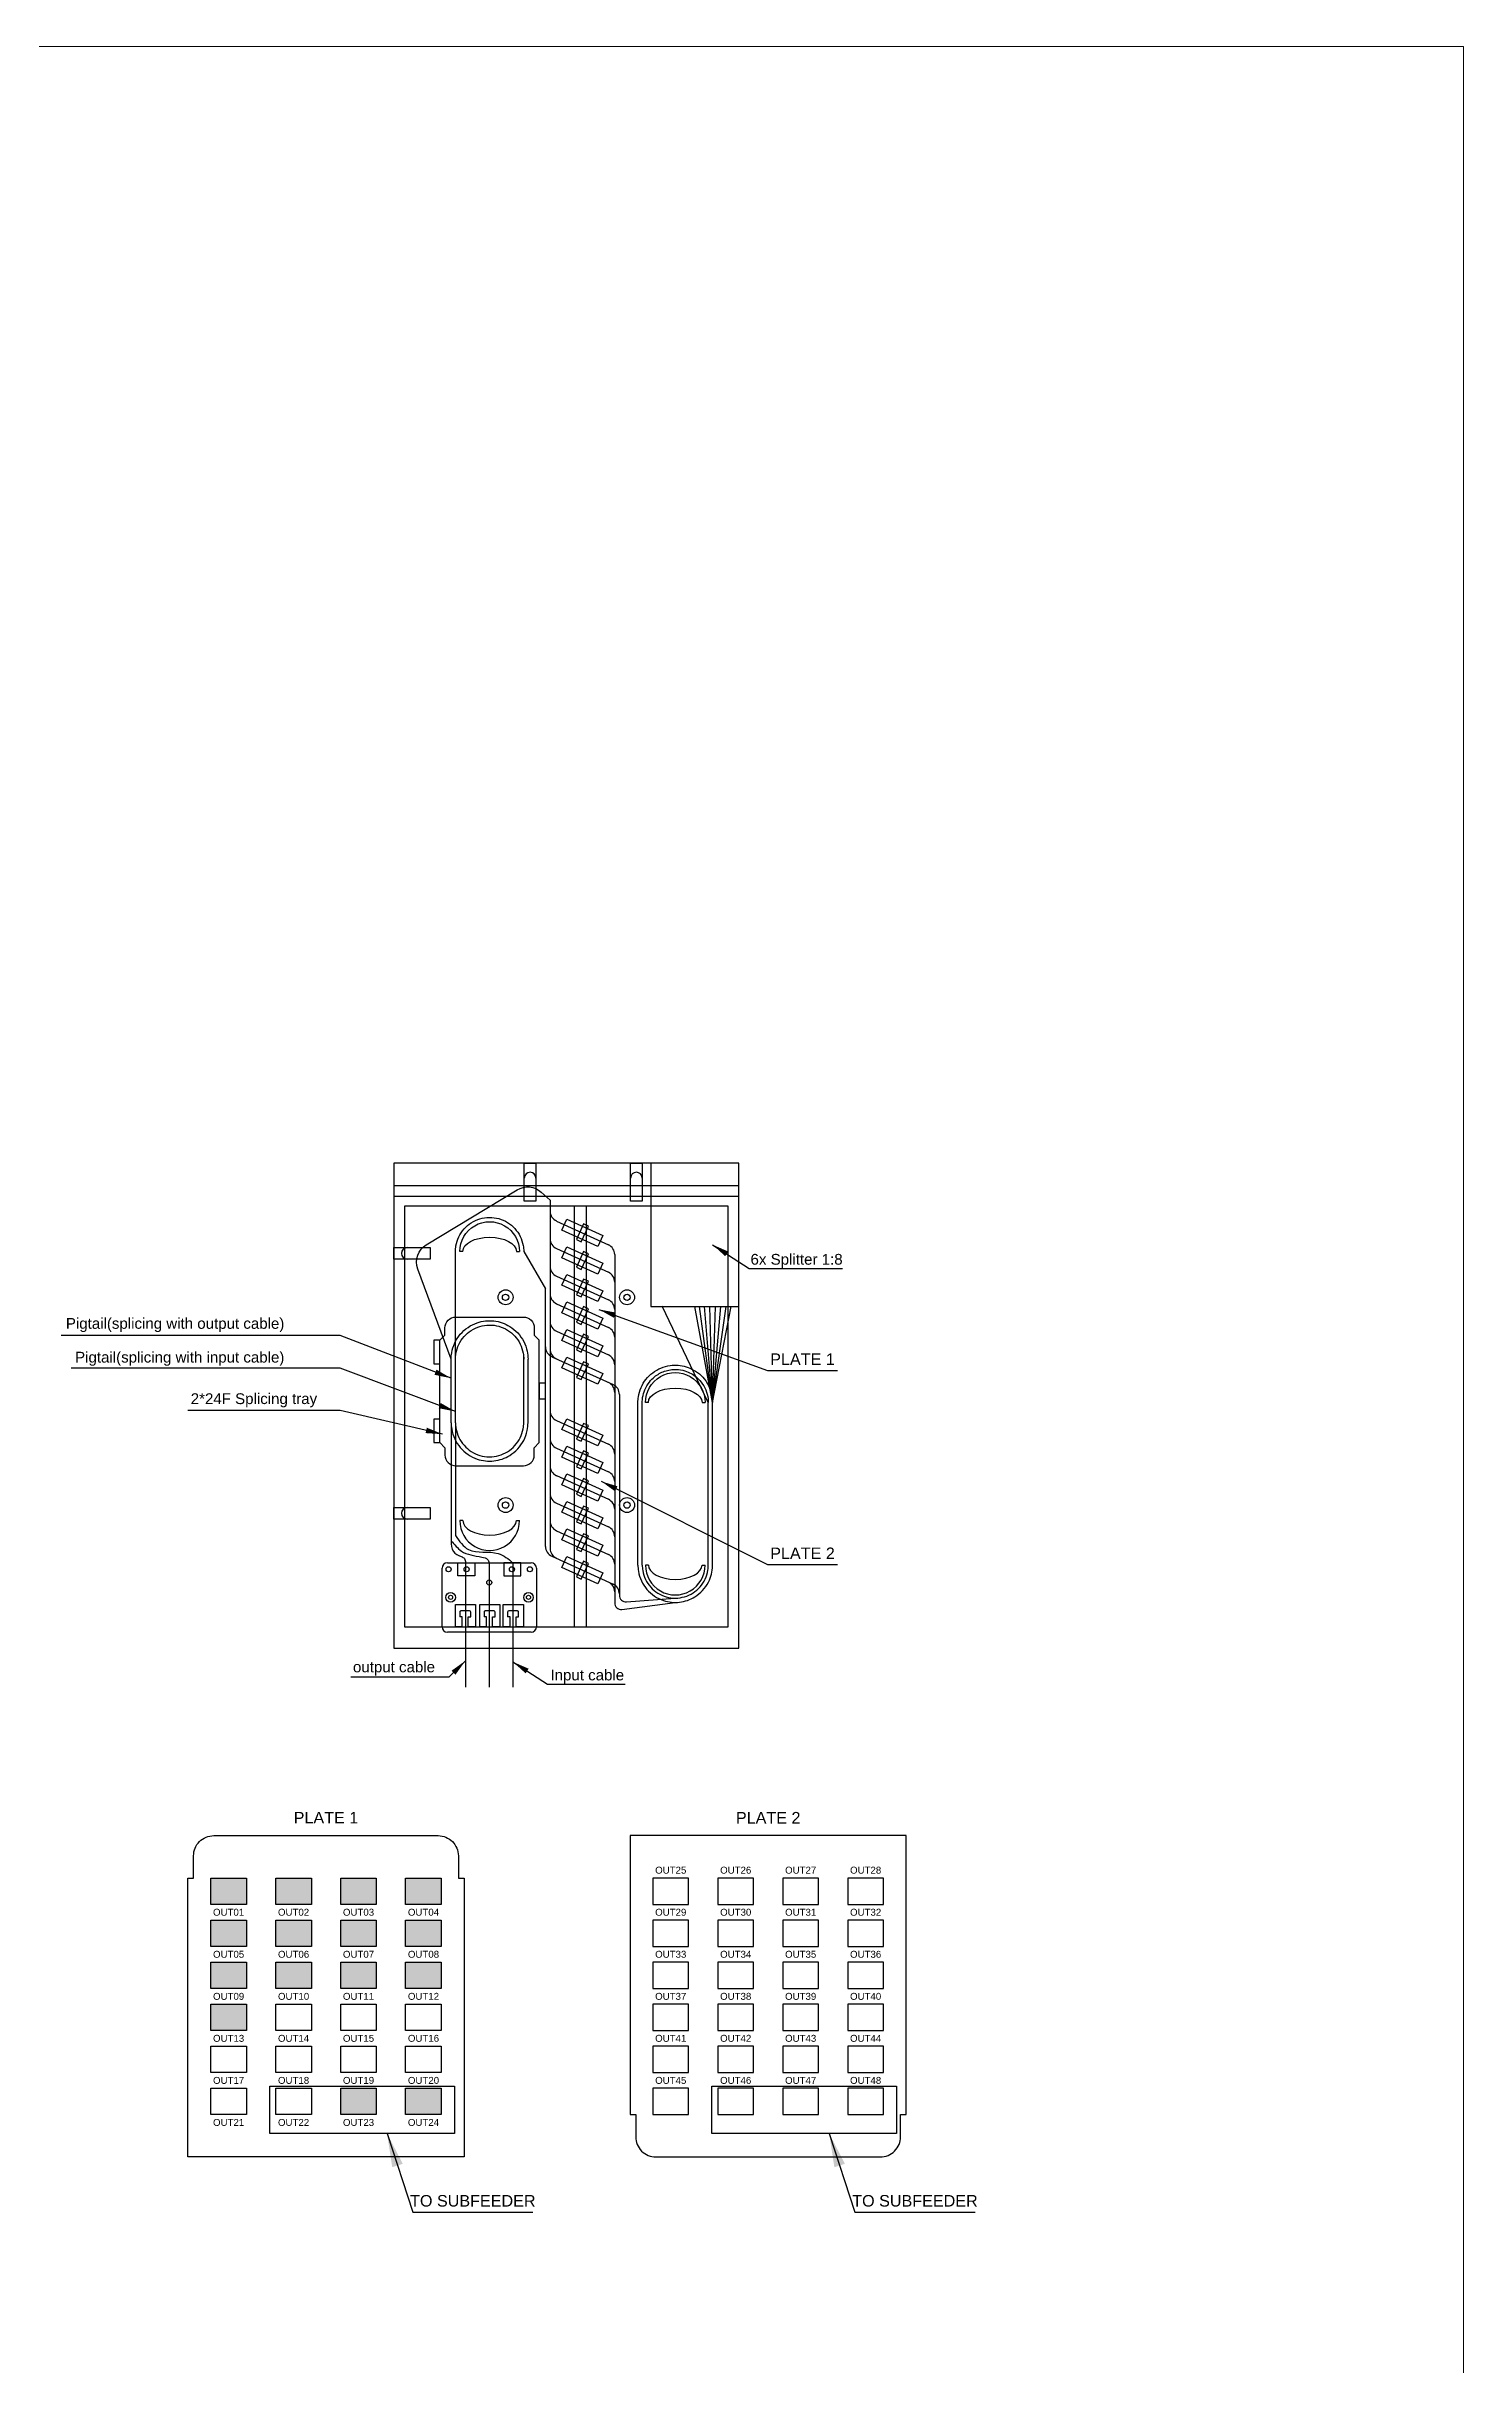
# Model space of a CAD drawing. Header units: metres. Extents: x 13679654 to 13688052, y 67972 to 70803.
# Drawn here: x 13684956.9 to 13685167.2, y 70458.5 to 70802.6 of the extents above; entities that cross this region are included whole.
import ezdxf
from ezdxf.enums import TextEntityAlignment as Align

# ---------------------------------------------------------------- set-up
doc = ezdxf.new("R2010")
doc.units = ezdxf.units.M
doc.header["$MEASUREMENT"] = 0
for name, color, linetype in [('FAT DWG', 1, 'Continuous'), ('FDT STRUCTURE', 7, 'Continuous'), ('Line', 1, 'Continuous')]:
    doc.layers.add(name, color=color, linetype=linetype)
doc.layers.add('FAT INFO', color=160, linetype='Continuous', lineweight=9)
doc.styles.get("Standard").update_dxf_attribs({"font": 'arial.ttf'})
doc.dimstyles.get("Standard").update_dxf_attribs({"dimtxt": 0.18, "dimasz": 0.18, "dimexe": 0.18, "dimexo": 0.0625, "dimgap": 0.09, "dimtad": 0, "dimtih": 1, "dimtoh": 1, "dimdec": 4, "dimzin": 0, "dimdsep": 46, "dimtxsty": 'Standard', "dimcen": 0.09, "dimadec": 0, "dimazin": 0, "dimtfac": 1, "dimtdec": 4, "dimtofl": 0, "dimtmove": 0, "dimatfit": 3, "dimfxl": 1, "dimtolj": 1, "dimtzin": 0, "dimarcsym": 0})

msp = doc.modelspace()

# ---------------------------------------------------------------- hatches: boundary and pattern name
at = {"layer": 'FAT DWG'}
h = msp.add_hatch(color=3, dxfattribs=at)
h.dxf.hatch_style = 1
h.paths.add_polyline_path([(13684986.56, 70530.84), (13684981.27, 70530.84), (13684981.27, 70526.94), (13684986.56, 70526.94)])
h.paths.add_polyline_path([(13684996.2, 70530.84), (13684990.91, 70530.84), (13684990.91, 70526.94), (13684996.2, 70526.94)])
h.paths.add_polyline_path([(13685005.84, 70530.84), (13685000.55, 70530.84), (13685000.55, 70526.94), (13685005.84, 70526.94)])
h.paths.add_polyline_path([(13685015.48, 70530.84), (13685010.19, 70530.84), (13685010.19, 70526.94), (13685015.48, 70526.94)])
h = msp.add_hatch(color=3, dxfattribs=at)
h.dxf.hatch_style = 1
h.paths.add_polyline_path([(13684986.56, 70524.6), (13684981.27, 70524.6), (13684981.27, 70520.7), (13684986.56, 70520.7)])
h.paths.add_polyline_path([(13684996.2, 70524.6), (13684990.91, 70524.6), (13684990.91, 70520.7), (13684996.2, 70520.7)])
h.paths.add_polyline_path([(13685005.84, 70524.6), (13685000.55, 70524.6), (13685000.55, 70520.7), (13685005.84, 70520.7)])
h.paths.add_polyline_path([(13685015.48, 70524.6), (13685010.19, 70524.6), (13685010.19, 70520.7), (13685015.48, 70520.7)])
h = msp.add_hatch(color=3, dxfattribs=at)
h.dxf.hatch_style = 1
h.paths.add_polyline_path([(13684986.56, 70518.36), (13684981.27, 70518.36), (13684981.27, 70514.46), (13684986.56, 70514.46)])
h.paths.add_polyline_path([(13684996.2, 70518.36), (13684990.91, 70518.36), (13684990.91, 70514.46), (13684996.2, 70514.46)])
h.paths.add_polyline_path([(13685005.84, 70518.36), (13685000.55, 70518.36), (13685000.55, 70514.46), (13685005.84, 70514.46)])
h.paths.add_polyline_path([(13685015.48, 70518.36), (13685010.19, 70518.36), (13685010.19, 70514.46), (13685015.48, 70514.46)])
h = msp.add_hatch(color=3, dxfattribs=at)
h.dxf.hatch_style = 1
h.paths.add_polyline_path([(13684986.56, 70512.13), (13684981.27, 70512.13), (13684981.27, 70508.22), (13684986.56, 70508.22)])
h.paths.add_polyline_path([(13685015.48, 70499.65), (13685010.19, 70499.65), (13685010.19, 70495.75), (13685015.48, 70495.75)])
h.paths.add_polyline_path([(13685005.84, 70499.65), (13685000.55, 70499.65), (13685000.55, 70495.75), (13685005.84, 70495.75)])

# ---------------------------------------------------------------- linework, layer by layer
at = {"layer": 'FAT INFO'}
msp.add_lwpolyline([(13679653.73, 70802.62), (13685167.19, 70802.62), (13685167.19, 67972.01), (13679653.73, 67972.01)], close=True, dxfattribs=at)
at = {"layer": 'Line', "color": 0}
for p, q in [((13685008.43, 70633.61), (13685059.63, 70633.61)), ((13685008.43, 70632.01), (13685059.63, 70632.01)), ((13685018.67, 70623.8), (13685018.23, 70623.8)), ((13685026.63, 70623.8), (13685027.07, 70623.8)), ((13685046.22, 70601.4), (13685045.78, 70601.4)), ((13685054.18, 70601.4), (13685054.62, 70601.4)), ((13685018.67, 70583.87), (13685018.23, 70583.87)), ((13685026.63, 70583.87), (13685027.07, 70583.87)), ((13685016.39, 70577.62), (13685028.8, 70577.62)), ((13685015.59, 70568.13), (13685015.59, 70576.82)), ((13685029.6, 70576.82), (13685029.6, 70568.13)), ((13685046.22, 70577.28), (13685045.78, 70577.28)), ((13685054.18, 70577.28), (13685054.62, 70577.28)), ((13685028.8, 70567.33), (13685016.39, 70567.33)), ((13685018.6, 70569.59), (13685018.24, 70569.59)), ((13685019.49, 70569.59), (13685019.85, 70569.59)), ((13685022.2, 70569.59), (13685021.84, 70569.59)), ((13685023.08, 70569.59), (13685023.45, 70569.59)), ((13685025.68, 70569.59), (13685025.32, 70569.59)), ((13685026.57, 70569.59), (13685026.93, 70569.59))]:
    msp.add_line(p, q, dxfattribs=at)
at = {"layer": 'Line', "color": 5}
for p, q in [((13685032.57, 70628.33), (13685040.27, 70624.82)), ((13685032.57, 70624.24), (13685040.27, 70620.73)), ((13685032.57, 70620.15), (13685040.27, 70616.64)), ((13685032.57, 70616.06), (13685040.27, 70612.55)), ((13685032.57, 70611.97), (13685040.27, 70608.46)), ((13685016.95, 70598.41), (13685016.95, 70580.9)), ((13685032.57, 70598.73), (13685040.27, 70595.22)), ((13685032.57, 70594.64), (13685040.27, 70591.13)), ((13685032.57, 70590.55), (13685040.27, 70587.04)), ((13685032.57, 70586.46), (13685040.27, 70582.95)), ((13685032.57, 70582.37), (13685040.27, 70578.86))]:
    msp.add_line(p, q, dxfattribs=at)
at = {"layer": 'Line'}
for p, q in [((13685027.71, 70623.8), (13685030.93, 70618.25)), ((13685030.93, 70580.06), (13685030.93, 70618.25)), ((13685031.87, 70608.2), (13685040.98, 70604.05)), ((13685017.59, 70598.41), (13685017.59, 70581.66)), ((13685031.87, 70578.6), (13685040.98, 70574.45))]:
    msp.add_line(p, q, dxfattribs=at)
at = {"layer": 'Line', "color": 0}
for points in [[(13685008.43, 70636.93), (13685008.43, 70564.93), (13685059.63, 70564.93), (13685059.63, 70636.93), (13685008.43, 70636.93)], [(13685035.25, 70568.13), (13685035.25, 70630.53)], [(13685037.03, 70568.13), (13685037.03, 70630.53)], [(13685015.28, 70595.46), (13685015.28, 70610.63)], [(13685030.01, 70595.46), (13685030.01, 70610.63)], [(13685018.6, 70568.13), (13685017.6, 70568.13), (13685017.6, 70571.41), (13685020.58, 70571.41), (13685020.58, 70568.13), (13685019.49, 70568.13)], [(13685022.2, 70568.13), (13685021.2, 70568.13), (13685021.2, 70571.41), (13685024.18, 70571.41), (13685024.18, 70568.13), (13685023.08, 70568.13)], [(13685025.68, 70568.13), (13685024.68, 70568.13), (13685024.68, 70571.41), (13685027.66, 70571.41), (13685027.66, 70568.13), (13685026.57, 70568.13)], [(13685018.6, 70568.13), (13685018.6, 70569.59)], [(13685019.49, 70568.13), (13685019.49, 70569.59)], [(13685022.2, 70568.13), (13685022.2, 70569.59)], [(13685023.08, 70568.13), (13685023.08, 70569.59)], [(13685025.68, 70568.13), (13685025.68, 70569.59)], [(13685026.57, 70568.13), (13685026.57, 70569.59)]]:
    msp.add_lwpolyline(points, dxfattribs=at)
at = {"layer": 'Line', "color": 3}
for points in [[(13685029.52, 70631.29), (13685027.8, 70631.29), (13685027.8, 70636.93), (13685029.52, 70636.93)], [(13685045.29, 70631.29), (13685043.57, 70631.29), (13685043.57, 70636.93), (13685045.29, 70636.93)], [(13685013.85, 70624.39), (13685013.85, 70622.67), (13685008.43, 70622.67), (13685008.43, 70624.39)], [(13685013.85, 70585.82), (13685013.85, 70584.1), (13685008.43, 70584.1), (13685008.43, 70585.82)]]:
    msp.add_lwpolyline(points, close=True, dxfattribs=at)
at = {"layer": 'Line', "color": 4}
msp.add_lwpolyline([(13685046.58, 70615.63), (13685059.63, 70615.63), (13685059.63, 70636.93), (13685046.58, 70636.93)], close=True, dxfattribs=at)
at = {"layer": 'Line', "color": 5}
for points in [[(13685016.95, 70607.83), (13685012, 70621.21, -0.359931), (13685013.26, 70624.82), (13685026.75, 70632.96, -0.330807), (13685030.31, 70632.62), (13685031.63, 70631.42), (13685031.63, 70579.74)], [(13685041.21, 70623.36), (13685041.21, 70571.66, 0.452502), (13685042.29, 70570.71), (13685050.2, 70571.74)]]:
    msp.add_lwpolyline(points, format="xyb", dxfattribs=at)
at = {"layer": 'Line', "color": 0}
for points in [[(13685010.03, 70630.53), (13685010.03, 70568.13), (13685058.03, 70568.13), (13685058.03, 70630.53)], [(13685015.28, 70610.63), (13685014.36, 70610.63), (13685014.36, 70607.13), (13685015.28, 70607.13)], [(13685030.93, 70604.27), (13685030.01, 70604.27), (13685030.01, 70601.97), (13685030.93, 70601.97)], [(13685015.28, 70598.95), (13685014.36, 70598.95), (13685014.36, 70595.46), (13685015.28, 70595.46)], [(13685020.45, 70575.67), (13685017.92, 70575.67), (13685017.92, 70577.62), (13685020.45, 70577.62)], [(13685024.75, 70575.67), (13685027.27, 70575.67), (13685027.27, 70577.62), (13685024.75, 70577.62)], [(13684981.27, 70530.84), (13684986.56, 70530.84), (13684986.56, 70526.94), (13684981.27, 70526.94)], [(13684990.91, 70530.84), (13684996.2, 70530.84), (13684996.2, 70526.94), (13684990.91, 70526.94)], [(13685000.55, 70530.84), (13685005.84, 70530.84), (13685005.84, 70526.94), (13685000.55, 70526.94)], [(13685010.19, 70530.84), (13685015.48, 70530.84), (13685015.48, 70526.94), (13685010.19, 70526.94)], [(13685046.88, 70526.94), (13685052.17, 70526.94), (13685052.17, 70530.84), (13685046.88, 70530.84)], [(13685056.52, 70526.94), (13685061.81, 70526.94), (13685061.81, 70530.84), (13685056.52, 70530.84)], [(13685066.16, 70526.94), (13685071.46, 70526.94), (13685071.46, 70530.84), (13685066.16, 70530.84)], [(13685075.8, 70526.94), (13685081.1, 70526.94), (13685081.1, 70530.84), (13685075.8, 70530.84)], [(13684981.27, 70524.6), (13684986.56, 70524.6), (13684986.56, 70520.7), (13684981.27, 70520.7)], [(13684990.91, 70524.6), (13684996.2, 70524.6), (13684996.2, 70520.7), (13684990.91, 70520.7)], [(13685000.55, 70524.6), (13685005.84, 70524.6), (13685005.84, 70520.7), (13685000.55, 70520.7)], [(13685010.19, 70524.6), (13685015.48, 70524.6), (13685015.48, 70520.7), (13685010.19, 70520.7)], [(13685046.88, 70520.7), (13685052.17, 70520.7), (13685052.17, 70524.6), (13685046.88, 70524.6)], [(13685056.52, 70520.7), (13685061.81, 70520.7), (13685061.81, 70524.6), (13685056.52, 70524.6)], [(13685066.16, 70520.7), (13685071.46, 70520.7), (13685071.46, 70524.6), (13685066.16, 70524.6)], [(13685075.8, 70520.7), (13685081.1, 70520.7), (13685081.1, 70524.6), (13685075.8, 70524.6)], [(13684981.27, 70518.36), (13684986.56, 70518.36), (13684986.56, 70514.46), (13684981.27, 70514.46)], [(13684990.91, 70518.36), (13684996.2, 70518.36), (13684996.2, 70514.46), (13684990.91, 70514.46)], [(13685000.55, 70518.36), (13685005.84, 70518.36), (13685005.84, 70514.46), (13685000.55, 70514.46)], [(13685010.19, 70518.36), (13685015.48, 70518.36), (13685015.48, 70514.46), (13685010.19, 70514.46)], [(13685046.88, 70514.46), (13685052.17, 70514.46), (13685052.17, 70518.36), (13685046.88, 70518.36)], [(13685056.52, 70514.46), (13685061.81, 70514.46), (13685061.81, 70518.36), (13685056.52, 70518.36)], [(13685066.16, 70514.46), (13685071.46, 70514.46), (13685071.46, 70518.36), (13685066.16, 70518.36)], [(13685075.8, 70514.46), (13685081.1, 70514.46), (13685081.1, 70518.36), (13685075.8, 70518.36)], [(13684981.27, 70512.13), (13684986.56, 70512.13), (13684986.56, 70508.22), (13684981.27, 70508.22)], [(13684990.91, 70512.13), (13684996.2, 70512.13), (13684996.2, 70508.22), (13684990.91, 70508.22)], [(13685000.55, 70512.13), (13685005.84, 70512.13), (13685005.84, 70508.22), (13685000.55, 70508.22)], [(13685010.19, 70512.13), (13685015.48, 70512.13), (13685015.48, 70508.22), (13685010.19, 70508.22)], [(13685046.88, 70508.22), (13685052.17, 70508.22), (13685052.17, 70512.13), (13685046.88, 70512.13)], [(13685056.52, 70508.22), (13685061.81, 70508.22), (13685061.81, 70512.13), (13685056.52, 70512.13)], [(13685066.16, 70508.22), (13685071.46, 70508.22), (13685071.46, 70512.13), (13685066.16, 70512.13)], [(13685075.8, 70508.22), (13685081.1, 70508.22), (13685081.1, 70512.13), (13685075.8, 70512.13)], [(13684981.27, 70505.89), (13684986.56, 70505.89), (13684986.56, 70501.99), (13684981.27, 70501.99)], [(13684990.91, 70505.89), (13684996.2, 70505.89), (13684996.2, 70501.99), (13684990.91, 70501.99)], [(13685000.55, 70505.89), (13685005.84, 70505.89), (13685005.84, 70501.99), (13685000.55, 70501.99)], [(13685010.19, 70505.89), (13685015.48, 70505.89), (13685015.48, 70501.99), (13685010.19, 70501.99)], [(13685046.88, 70501.99), (13685052.17, 70501.99), (13685052.17, 70505.89), (13685046.88, 70505.89)], [(13685056.52, 70501.99), (13685061.81, 70501.99), (13685061.81, 70505.89), (13685056.52, 70505.89)], [(13685066.16, 70501.99), (13685071.46, 70501.99), (13685071.46, 70505.89), (13685066.16, 70505.89)], [(13685075.8, 70501.99), (13685081.1, 70501.99), (13685081.1, 70505.89), (13685075.8, 70505.89)], [(13684981.27, 70499.65), (13684986.56, 70499.65), (13684986.56, 70495.75), (13684981.27, 70495.75)], [(13684990.91, 70499.65), (13684996.2, 70499.65), (13684996.2, 70495.75), (13684990.91, 70495.75)], [(13685000.55, 70499.65), (13685005.84, 70499.65), (13685005.84, 70495.75), (13685000.55, 70495.75)], [(13685010.19, 70499.65), (13685015.48, 70499.65), (13685015.48, 70495.75), (13685010.19, 70495.75)], [(13685046.88, 70495.75), (13685052.17, 70495.75), (13685052.17, 70499.65), (13685046.88, 70499.65)], [(13685056.52, 70495.75), (13685061.81, 70495.75), (13685061.81, 70499.65), (13685056.52, 70499.65)], [(13685066.16, 70495.75), (13685071.46, 70495.75), (13685071.46, 70499.65), (13685066.16, 70499.65)], [(13685075.8, 70495.75), (13685081.1, 70495.75), (13685081.1, 70499.65), (13685075.8, 70499.65)]]:
    msp.add_lwpolyline(points, close=True, dxfattribs=at)
at = {"layer": 'Line', "color": 3}
for points in [[(13685034.13, 70628.6), (13685039.46, 70626.17), (13685038.72, 70624.55), (13685033.39, 70626.98), (13685034.13, 70628.6)], [(13685036.25, 70625.25), (13685037.3, 70627.57), (13685036.6, 70627.9), (13685035.54, 70625.57), (13685036.25, 70625.25)], [(13685034.13, 70624.51), (13685039.46, 70622.08), (13685038.72, 70620.46), (13685033.39, 70622.89), (13685034.13, 70624.51)], [(13685036.25, 70621.16), (13685037.3, 70623.48), (13685036.6, 70623.81), (13685035.54, 70621.48), (13685036.25, 70621.16)], [(13685034.13, 70620.42), (13685039.46, 70617.99), (13685038.72, 70616.37), (13685033.39, 70618.8), (13685034.13, 70620.42)], [(13685036.25, 70617.07), (13685037.3, 70619.39), (13685036.6, 70619.72), (13685035.54, 70617.39), (13685036.25, 70617.07)], [(13685034.13, 70616.33), (13685039.46, 70613.9), (13685038.72, 70612.28), (13685033.39, 70614.71), (13685034.13, 70616.33)], [(13685036.25, 70612.98), (13685037.3, 70615.3), (13685036.6, 70615.63), (13685035.54, 70613.3), (13685036.25, 70612.98)], [(13685034.13, 70612.24), (13685039.46, 70609.81), (13685038.72, 70608.19), (13685033.39, 70610.62), (13685034.13, 70612.24)], [(13685036.25, 70608.89), (13685037.3, 70611.22), (13685036.6, 70611.54), (13685035.54, 70609.21), (13685036.25, 70608.89)], [(13685034.13, 70608.15), (13685039.46, 70605.72), (13685038.72, 70604.1), (13685033.39, 70606.53), (13685034.13, 70608.15)], [(13685036.25, 70604.8), (13685037.3, 70607.13), (13685036.6, 70607.45), (13685035.54, 70605.12), (13685036.25, 70604.8)], [(13685034.13, 70599), (13685039.46, 70596.57), (13685038.72, 70594.95), (13685033.39, 70597.38), (13685034.13, 70599)], [(13685036.25, 70595.65), (13685037.3, 70597.97), (13685036.6, 70598.29), (13685035.54, 70595.97), (13685036.25, 70595.65)], [(13685034.13, 70594.91), (13685039.46, 70592.48), (13685038.72, 70590.86), (13685033.39, 70593.29), (13685034.13, 70594.91)], [(13685036.25, 70591.56), (13685037.3, 70593.88), (13685036.6, 70594.21), (13685035.54, 70591.88), (13685036.25, 70591.56)], [(13685034.13, 70590.82), (13685039.46, 70588.39), (13685038.72, 70586.77), (13685033.39, 70589.2), (13685034.13, 70590.82)], [(13685036.25, 70587.47), (13685037.3, 70589.79), (13685036.6, 70590.12), (13685035.54, 70587.79), (13685036.25, 70587.47)], [(13685034.13, 70586.73), (13685039.46, 70584.3), (13685038.72, 70582.68), (13685033.39, 70585.11), (13685034.13, 70586.73)], [(13685036.25, 70583.38), (13685037.3, 70585.7), (13685036.6, 70586.03), (13685035.54, 70583.7), (13685036.25, 70583.38)], [(13685034.13, 70582.64), (13685039.46, 70580.21), (13685038.72, 70578.59), (13685033.39, 70581.02), (13685034.13, 70582.64)], [(13685036.25, 70579.29), (13685037.3, 70581.61), (13685036.6, 70581.94), (13685035.54, 70579.61), (13685036.25, 70579.29)], [(13685034.13, 70578.55), (13685039.46, 70576.12), (13685038.72, 70574.5), (13685033.39, 70576.93), (13685034.13, 70578.55)], [(13685036.25, 70575.2), (13685037.3, 70577.52), (13685036.6, 70577.85), (13685035.54, 70575.52), (13685036.25, 70575.2)]]:
    msp.add_lwpolyline(points, dxfattribs=at)
at = {"layer": 'Line'}
for points in [[(13685017.59, 70598.41), (13685017.59, 70623.8)], [(13685055.1, 70601.4), (13685048.26, 70615.7)], [(13685027.71, 70598.41), (13685027.71, 70608.31)], [(13685045.3, 70577.28), (13685045.3, 70601.4)], [(13685055.1, 70577.28), (13685055.1, 70601.4)], [(13685026.12, 70577.62), (13685026.12, 70559.14)]]:
    msp.add_lwpolyline(points, dxfattribs=at)
at = {"layer": 'Line', "color": 5}
for points in [[(13685055.74, 70601.4), (13685053.11, 70615.63)], [(13685055.74, 70601.4), (13685053.82, 70615.63)], [(13685055.74, 70601.4), (13685054.54, 70615.63)], [(13685055.74, 70601.4), (13685055.35, 70615.63)], [(13685055.74, 70601.4), (13685056.18, 70615.63)], [(13685055.74, 70601.4), (13685056.98, 70615.63)], [(13685055.74, 70601.4), (13685057.74, 70615.63)], [(13685055.74, 70601.4), (13685058.48, 70615.63)], [(13685016.95, 70598.41), (13685016.95, 70607.83)], [(13685028.35, 70598.41), (13685028.35, 70607.83)], [(13685044.66, 70577.28), (13685044.66, 70601.4)], [(13685055.74, 70577.28), (13685055.74, 70601.4)], [(13685019.07, 70577.62), (13685019.07, 70559.14)], [(13685022.56, 70577.62), (13685022.56, 70559.14)]]:
    msp.add_lwpolyline(points, dxfattribs=at)
at = {"layer": 'Line', "color": 0}
for points in [[(13685015.28, 70610.63), (13685016.03, 70611.4), (13685016.03, 70612.48, -0.414214), (13685017.63, 70614.08), (13685027.67, 70614.08, -0.414214), (13685029.27, 70612.48), (13685029.27, 70611.4), (13685030.01, 70610.63)], [(13685015.28, 70595.46), (13685016.03, 70594.69), (13685016.03, 70593.61, 0.414214), (13685017.63, 70592.01), (13685027.67, 70592.01, 0.414214), (13685029.27, 70593.61), (13685029.27, 70594.69), (13685030.01, 70595.46)], [(13685019.85, 70569.59), (13685019.85, 70570.31, 0.414214), (13685019.69, 70570.47), (13685018.4, 70570.47, 0.414214), (13685018.24, 70570.31), (13685018.24, 70569.59)], [(13685023.45, 70569.59), (13685023.45, 70570.31, 0.414214), (13685023.29, 70570.47), (13685022, 70570.47, 0.414214), (13685021.84, 70570.31), (13685021.84, 70569.59)], [(13685026.93, 70569.59), (13685026.93, 70570.31, 0.414214), (13685026.77, 70570.47), (13685025.48, 70570.47, 0.414214), (13685025.32, 70570.31), (13685025.32, 70569.59)]]:
    msp.add_lwpolyline(points, format="xyb", dxfattribs=at)
at = {"layer": 'Line'}
msp.add_lwpolyline([(13685041.91, 70602.59), (13685041.91, 70572.79, 0.436292), (13685042.94, 70571.83), (13685050.2, 70572.38)], format="xyb", dxfattribs=at)
at = {"layer": 'Line', "color": 0}
for points in [[(13684981.72, 70537.13), (13685015.01, 70537.13, -0.414214), (13685018.01, 70534.13), (13685018.01, 70530.84), (13685018.87, 70530.84), (13685018.87, 70489.46), (13684977.88, 70489.46), (13684977.88, 70530.84), (13684978.72, 70530.84), (13684978.72, 70534.13, -0.414214)], [(13685047.33, 70489.46), (13685080.63, 70489.46, 0.414214), (13685083.63, 70492.46), (13685083.63, 70495.75), (13685084.48, 70495.75), (13685084.48, 70537.13), (13685043.5, 70537.13), (13685043.5, 70495.75), (13685044.33, 70495.75), (13685044.33, 70492.46, 0.414214)]]:
    msp.add_lwpolyline(points, format="xyb", close=True, dxfattribs=at)
at = {"layer": 'Line'}
for points in [[(13684990.04, 70499.95), (13685017.42, 70499.95), (13685017.42, 70492.94), (13684990.04, 70492.94)], [(13685055.65, 70499.95), (13685083.03, 70499.95), (13685083.03, 70492.94), (13685055.65, 70492.94)]]:
    msp.add_lwpolyline(points, close=True, dxfattribs=at)
at = {"layer": 'Line', "color": 0}
for centre, radius in [((13685025.02, 70617.01), 1.11), ((13685025.02, 70617.01), 0.473), ((13685043.04, 70617.01), 1.11), ((13685043.04, 70617.01), 0.473), ((13685025.02, 70586.18), 1.11), ((13685025.02, 70586.18), 0.473), ((13685043.04, 70586.18), 1.11), ((13685043.04, 70586.18), 0.473), ((13685016.56, 70576.65), 0.378), ((13685019.23, 70576.65), 0.378), ((13685022.6, 70574.69), 0.378), ((13685025.96, 70576.65), 0.378), ((13685028.63, 70576.65), 0.378), ((13685016.86, 70572.49), 0.712), ((13685016.86, 70572.49), 0.303), ((13685028.42, 70572.49), 0.712), ((13685028.42, 70572.49), 0.303)]:
    msp.add_circle(centre, radius, dxfattribs=at)
at = {"layer": 'Line', "color": 3}
for centre, start, end in [((13685028.66, 70634.71), 0, 180), ((13685044.43, 70634.71), 0, 180), ((13685010.43, 70623.53), 90, 270), ((13685010.43, 70584.96), 90, 270)]:
    msp.add_arc(centre, 0.86, start, end, dxfattribs=at)
at = {"layer": 'Line', "color": 5}
for centre, start, end in [((13685033.23, 70629.79), 180, 245.4871), ((13685033.23, 70625.7), 180, 245.4871), ((13685039.61, 70623.36), 0, 65.4871), ((13685033.23, 70621.61), 180, 245.4871), ((13685039.61, 70619.27), 0, 65.4871), ((13685033.23, 70617.52), 180, 245.4871), ((13685039.61, 70615.18), 0, 65.4871), ((13685033.23, 70613.43), 180, 245.4871), ((13685039.61, 70611.09), 0, 65.4871), ((13685033.23, 70609.34), 180, 245.4871), ((13685039.61, 70607), 0, 65.4871), ((13685039.61, 70602.91), 0, 65.4871), ((13685033.23, 70600.18), 180, 245.4871), ((13685033.23, 70596.09), 180, 245.4871), ((13685039.61, 70593.76), 0, 65.4871), ((13685033.23, 70592), 180, 245.4871), ((13685039.61, 70589.67), 0, 65.4871), ((13685033.23, 70587.92), 180, 245.4871), ((13685039.61, 70585.58), 0, 65.4871), ((13685033.23, 70583.83), 180, 245.4871), ((13685039.61, 70581.49), 0, 65.4871), ((13685033.23, 70579.74), 180, 245.4871), ((13685039.61, 70577.4), 0, 65.4871), ((13685039.61, 70573.31), 0, 65.4871)]:
    msp.add_arc(centre, 1.6, start, end, dxfattribs=at)
at = {"layer": 'Line'}
for centre, start, end in [((13685032.53, 70609.66), 180, 245.4871), ((13685040.31, 70602.59), 0, 65.4871), ((13685032.53, 70580.06), 180, 245.4871), ((13685040.31, 70572.99), 0, 65.4871)]:
    msp.add_arc(centre, 1.6, start, end, dxfattribs=at)
at = {"layer": 'Line', "color": 0}
for centre, start, end in [((13685016.39, 70576.82), 90, 180), ((13685028.8, 70576.82), 0, 90), ((13685016.39, 70568.13), 180, 270), ((13685028.8, 70568.13), 270, 0)]:
    msp.add_arc(centre, 0.8, start, end, dxfattribs=at)
at = {"layer": 'Line', "color": 0, "extrusion": (0, 0, -1)}
for centre, major_axis, ratio, start_param, end_param in [((13685022.65, 70623.8), (0, 4.43), 0.998212, 4.712389, 7.853982), ((13685022.65, 70623.8), (3.98, 0), 0.53461, 3.141593, 6.283185), ((13685050.2, 70601.4), (0, 4.43), 0.998212, 4.712389, 7.853982), ((13685050.2, 70601.4), (3.98, 0), 0.53461, 3.141593, 6.283185)]:
    msp.add_ellipse(centre, major_axis=major_axis, ratio=ratio, start_param=start_param, end_param=end_param, dxfattribs=at)
at = {"layer": 'Line', "color": 0}
for centre, major_axis, ratio, start_param, end_param in [((13685022.65, 70583.87), (0, -4.43), 0.998212, 4.712389, 7.853982), ((13685022.65, 70583.87), (3.98, 0), 0.53461, 3.141593, 6.283185), ((13685050.2, 70577.28), (0, -4.43), 0.998212, 4.712389, 7.853982), ((13685050.2, 70577.28), (3.98, 0), 0.53461, 3.141593, 6.283185)]:
    msp.add_ellipse(centre, major_axis=major_axis, ratio=ratio, start_param=start_param, end_param=end_param, dxfattribs=at)
at = {"layer": 'Line'}
for points, knots in [([(13685017.59, 70623.8), (13685017.59, 70624.08), (13685017.61, 70624.36), (13685017.73, 70625.1), (13685017.88, 70625.56), (13685018.28, 70626.41), (13685018.55, 70626.81), (13685019.17, 70627.52), (13685019.53, 70627.82), (13685020.33, 70628.33), (13685020.76, 70628.53), (13685021.67, 70628.8), (13685022.14, 70628.87), (13685023.08, 70628.87), (13685023.55, 70628.81), (13685024.46, 70628.55), (13685024.9, 70628.36), (13685025.7, 70627.87), (13685026.07, 70627.56), (13685026.7, 70626.87), (13685026.97, 70626.47), (13685027.39, 70625.63), (13685027.54, 70625.17), (13685027.68, 70624.41), (13685027.71, 70624.11), (13685027.71, 70623.8)], [4.712389, 4.712389, 4.712389, 4.712389, 4.878369, 4.878369, 5.157906, 5.157906, 5.437443, 5.437443, 5.71698, 5.71698, 5.996517, 5.996517, 6.276054, 6.276054, 6.555591, 6.555591, 6.835128, 6.835128, 7.114665, 7.114665, 7.394201, 7.394201, 7.673738, 7.673738, 7.853982, 7.853982, 7.853982, 7.853982]), ([(13685017.59, 70607.83), (13685017.59, 70608.11), (13685017.61, 70608.39), (13685017.73, 70609.13), (13685017.88, 70609.59), (13685018.28, 70610.44), (13685018.55, 70610.84), (13685019.17, 70611.54), (13685019.53, 70611.85), (13685020.33, 70612.36), (13685020.76, 70612.56), (13685021.67, 70612.83), (13685022.14, 70612.9), (13685023.08, 70612.9), (13685023.55, 70612.84), (13685024.46, 70612.58), (13685024.9, 70612.39), (13685025.7, 70611.9), (13685026.07, 70611.59), (13685026.7, 70610.9), (13685026.97, 70610.5), (13685027.39, 70609.66), (13685027.54, 70609.2), (13685027.68, 70608.44), (13685027.71, 70608.14), (13685027.71, 70607.83)], [4.712389, 4.712389, 4.712389, 4.712389, 4.878369, 4.878369, 5.157906, 5.157906, 5.437443, 5.437443, 5.71698, 5.71698, 5.996517, 5.996517, 6.276054, 6.276054, 6.555591, 6.555591, 6.835128, 6.835128, 7.114665, 7.114665, 7.394201, 7.394201, 7.673738, 7.673738, 7.853982, 7.853982, 7.853982, 7.853982]), ([(13685045.3, 70601.4), (13685045.3, 70601.65), (13685045.32, 70601.9), (13685045.42, 70602.53), (13685045.52, 70602.92), (13685045.84, 70603.69), (13685046.08, 70604.09), (13685046.58, 70604.72), (13685046.83, 70604.98), (13685047.33, 70605.39), (13685047.58, 70605.55), (13685048.08, 70605.83), (13685048.35, 70605.95), (13685048.9, 70606.14), (13685049.18, 70606.21), (13685049.76, 70606.29), (13685050.05, 70606.31), (13685050.77, 70606.29), (13685051.2, 70606.22), (13685051.94, 70606), (13685052.25, 70605.87), (13685052.83, 70605.55), (13685053.11, 70605.36), (13685053.71, 70604.85), (13685054.01, 70604.52), (13685054.51, 70603.77), (13685054.71, 70603.37), (13685054.99, 70602.52), (13685055.07, 70602.07), (13685055.1, 70601.55), (13685055.1, 70601.47), (13685055.1, 70601.4)], [4.712389, 4.712389, 4.712389, 4.712389, 4.86549, 4.86549, 5.105902, 5.105902, 5.381244, 5.381244, 5.601037, 5.601037, 5.778781, 5.778781, 5.956524, 5.956524, 6.134268, 6.134268, 6.312011, 6.312011, 6.576916, 6.576916, 6.781522, 6.781522, 6.986128, 6.986128, 7.259754, 7.259754, 7.53338, 7.53338, 7.807006, 7.807006, 7.853982, 7.853982, 7.853982, 7.853982]), ([(13685017.59, 70598.41), (13685017.59, 70598.13), (13685017.61, 70597.85), (13685017.73, 70597.11), (13685017.88, 70596.65), (13685018.28, 70595.8), (13685018.55, 70595.4), (13685019.17, 70594.7), (13685019.53, 70594.39), (13685020.33, 70593.88), (13685020.76, 70593.68), (13685021.67, 70593.42), (13685022.14, 70593.35), (13685023.08, 70593.34), (13685023.55, 70593.4), (13685024.46, 70593.66), (13685024.9, 70593.85), (13685025.7, 70594.34), (13685026.07, 70594.65), (13685026.7, 70595.35), (13685026.97, 70595.74), (13685027.39, 70596.59), (13685027.54, 70597.04), (13685027.68, 70597.8), (13685027.71, 70598.11), (13685027.71, 70598.41)], [4.712389, 4.712389, 4.712389, 4.712389, 4.878369, 4.878369, 5.157906, 5.157906, 5.437443, 5.437443, 5.71698, 5.71698, 5.996517, 5.996517, 6.276054, 6.276054, 6.555591, 6.555591, 6.835128, 6.835128, 7.114665, 7.114665, 7.394201, 7.394201, 7.673738, 7.673738, 7.853982, 7.853982, 7.853982, 7.853982]), ([(13685045.3, 70577.28), (13685045.3, 70577.01), (13685045.32, 70576.74), (13685045.44, 70576.01), (13685045.58, 70575.57), (13685045.98, 70574.74), (13685046.24, 70574.35), (13685046.86, 70573.67), (13685047.21, 70573.37), (13685047.99, 70572.88), (13685048.42, 70572.69), (13685049.3, 70572.44), (13685049.76, 70572.37), (13685050.68, 70572.38), (13685051.14, 70572.45), (13685052.03, 70572.71), (13685052.45, 70572.9), (13685053.22, 70573.4), (13685053.58, 70573.7), (13685054.18, 70574.39), (13685054.44, 70574.78), (13685054.83, 70575.62), (13685054.97, 70576.06), (13685055.08, 70576.77), (13685055.1, 70577.03), (13685055.1, 70577.28)], [4.712389, 4.712389, 4.712389, 4.712389, 4.879691, 4.879691, 5.161431, 5.161431, 5.443171, 5.443171, 5.724911, 5.724911, 6.006651, 6.006651, 6.288391, 6.288391, 6.570131, 6.570131, 6.851871, 6.851871, 7.133611, 7.133611, 7.415351, 7.415351, 7.697092, 7.697092, 7.853982, 7.853982, 7.853982, 7.853982])]:
    msp.add_open_spline(points, degree=3, knots=knots, dxfattribs=at)
at = {"layer": 'Line', "color": 5}
for points, knots in [([(13685016.95, 70607.83), (13685016.95, 70608.15), (13685016.97, 70608.46), (13685017.11, 70609.28), (13685017.26, 70609.77), (13685017.69, 70610.7), (13685017.97, 70611.14), (13685018.64, 70611.92), (13685019.02, 70612.26), (13685019.87, 70612.84), (13685020.33, 70613.07), (13685021.21, 70613.37), (13685021.62, 70613.46), (13685022.45, 70613.55), (13685022.87, 70613.55), (13685023.7, 70613.46), (13685024.11, 70613.36), (13685024.9, 70613.09), (13685025.28, 70612.91), (13685026.08, 70612.42), (13685026.47, 70612.09), (13685027.17, 70611.34), (13685027.47, 70610.91), (13685027.94, 70610), (13685028.12, 70609.51), (13685028.31, 70608.62), (13685028.35, 70608.23), (13685028.35, 70607.83)], [4.712389, 4.712389, 4.712389, 4.712389, 4.878336, 4.878336, 5.147624, 5.147624, 5.416912, 5.416912, 5.686199, 5.686199, 5.955487, 5.955487, 6.175477, 6.175477, 6.395467, 6.395467, 6.615456, 6.615456, 6.835446, 6.835446, 7.105101, 7.105101, 7.375743, 7.375743, 7.646385, 7.646385, 7.853982, 7.853982, 7.853982, 7.853982]), ([(13685044.66, 70601.4), (13685044.66, 70601.69), (13685044.68, 70601.97), (13685044.8, 70602.73), (13685044.93, 70603.18), (13685045.31, 70604.05), (13685045.55, 70604.46), (13685046.14, 70605.2), (13685046.48, 70605.53), (13685047.23, 70606.1), (13685047.64, 70606.34), (13685048.51, 70606.7), (13685048.97, 70606.83), (13685049.83, 70606.95), (13685050.24, 70606.96), (13685051.04, 70606.9), (13685051.44, 70606.82), (13685052.2, 70606.58), (13685052.58, 70606.42), (13685053.33, 70606), (13685053.7, 70605.72), (13685054.37, 70605.08), (13685054.66, 70604.72), (13685055.16, 70603.91), (13685055.37, 70603.45), (13685055.65, 70602.51), (13685055.72, 70602.03), (13685055.74, 70601.49), (13685055.74, 70601.44), (13685055.74, 70601.4)], [4.712389, 4.712389, 4.712389, 4.712389, 4.86859, 4.86859, 5.123918, 5.123918, 5.379245, 5.379245, 5.634572, 5.634572, 5.8899, 5.8899, 6.145227, 6.145227, 6.362693, 6.362693, 6.58016, 6.58016, 6.797626, 6.797626, 7.048044, 7.048044, 7.298462, 7.298462, 7.563819, 7.563819, 7.829177, 7.829177, 7.853982, 7.853982, 7.853982, 7.853982]), ([(13685016.95, 70598.41), (13685016.95, 70598.1), (13685016.97, 70597.78), (13685017.11, 70596.96), (13685017.26, 70596.47), (13685017.69, 70595.54), (13685017.97, 70595.11), (13685018.64, 70594.32), (13685019.02, 70593.98), (13685019.87, 70593.4), (13685020.33, 70593.17), (13685021.21, 70592.87), (13685021.62, 70592.78), (13685022.45, 70592.69), (13685022.87, 70592.69), (13685023.7, 70592.79), (13685024.11, 70592.88), (13685024.9, 70593.15), (13685025.28, 70593.33), (13685026.08, 70593.82), (13685026.47, 70594.15), (13685027.17, 70594.9), (13685027.47, 70595.33), (13685027.94, 70596.24), (13685028.12, 70596.73), (13685028.31, 70597.62), (13685028.35, 70598.02), (13685028.35, 70598.41)], [4.712389, 4.712389, 4.712389, 4.712389, 4.878336, 4.878336, 5.147624, 5.147624, 5.416912, 5.416912, 5.686199, 5.686199, 5.955487, 5.955487, 6.175477, 6.175477, 6.395467, 6.395467, 6.615456, 6.615456, 6.835446, 6.835446, 7.105101, 7.105101, 7.375743, 7.375743, 7.646385, 7.646385, 7.853982, 7.853982, 7.853982, 7.853982]), ([(13685044.66, 70577.28), (13685044.66, 70576.98), (13685044.68, 70576.67), (13685044.82, 70575.87), (13685044.97, 70575.39), (13685045.39, 70574.48), (13685045.67, 70574.05), (13685046.32, 70573.29), (13685046.69, 70572.96), (13685047.52, 70572.4), (13685047.98, 70572.18), (13685048.83, 70571.89), (13685049.23, 70571.81), (13685050.03, 70571.72), (13685050.44, 70571.73), (13685051.24, 70571.82), (13685051.63, 70571.91), (13685052.4, 70572.18), (13685052.76, 70572.35), (13685053.53, 70572.83), (13685053.92, 70573.15), (13685054.61, 70573.89), (13685054.9, 70574.3), (13685055.32, 70575.12), (13685055.47, 70575.52), (13685055.67, 70576.33), (13685055.73, 70576.75), (13685055.74, 70577.2), (13685055.74, 70577.24), (13685055.74, 70577.28)], [4.712389, 4.712389, 4.712389, 4.712389, 4.879659, 4.879659, 5.150421, 5.150421, 5.421183, 5.421183, 5.691945, 5.691945, 5.962708, 5.962708, 6.180913, 6.180913, 6.399118, 6.399118, 6.617323, 6.617323, 6.835528, 6.835528, 7.107496, 7.107496, 7.379465, 7.379465, 7.605797, 7.605797, 7.832129, 7.832129, 7.853982, 7.853982, 7.853982, 7.853982])]:
    msp.add_open_spline(points, degree=3, knots=knots, dxfattribs=at)
for points in [[(13685016.95, 70580.9), (13685018.47, 70579.36), (13685021.5, 70578.46), (13685022.35, 70578.12), (13685022.56, 70577.62)], [(13685016.95, 70580.9), (13685017.27, 70579.29), (13685018.43, 70578.55), (13685018.9, 70578.24), (13685019.07, 70577.62)]]:
    msp.add_spline(points, degree=3, dxfattribs=at)
at = {"layer": 'Line'}
msp.add_spline([(13685017.59, 70581.66), (13685019.53, 70579.59), (13685023.91, 70578.99), (13685026.12, 70577.62)], degree=3, dxfattribs=at)

# ---------------------------------------------------------------- texts
at = {"layer": 'FDT STRUCTURE'}
for s, height, p in [('6x Splitter 1:8', 1.6, (13685061.37, 70621.85)), ('Pigtail(splicing with output cable)', 1.6, (13684959.77, 70612.34)), ('Pigtail(splicing with input cable)', 1.6, (13684961.14, 70607.33)), ('PLATE 1', 1.714, (13685064.29, 70606.97)), ('2*24F Splicing tray', 1.6, (13684978.3, 70601.17)), ('PLATE 2', 1.714, (13685064.29, 70578.17)), ('output cable', 1.6, (13685002.37, 70561.37)), ('Input cable', 1.6, (13685031.68, 70560.17))]:
    msp.add_text(s, height=height, dxfattribs=at).set_placement(p)
for s, height, p in [('PLATE 1', 1.714, (13684998.37, 70539.8)), ('PLATE 2', 1.714, (13685063.99, 70539.8)), ('OUT25', 1.028, (13685049.53, 70532.01)), ('OUT26', 1.028, (13685059.17, 70532.01)), ('OUT27', 1.028, (13685068.81, 70532.01)), ('OUT28', 1.028, (13685078.45, 70532.01)), ('OUT01', 1.028, (13684983.92, 70525.77)), ('OUT02', 1.028, (13684993.56, 70525.77)), ('OUT03', 1.028, (13685003.2, 70525.77)), ('OUT04', 1.028, (13685012.84, 70525.77)), ('OUT29', 1.028, (13685049.53, 70525.77)), ('OUT30', 1.028, (13685059.17, 70525.77)), ('OUT31', 1.028, (13685068.81, 70525.77)), ('OUT32', 1.028, (13685078.45, 70525.77)), ('OUT05', 1.028, (13684983.92, 70519.53)), ('OUT06', 1.028, (13684993.56, 70519.53)), ('OUT07', 1.028, (13685003.2, 70519.53)), ('OUT08', 1.028, (13685012.84, 70519.53)), ('OUT33', 1.028, (13685049.53, 70519.53)), ('OUT34', 1.028, (13685059.17, 70519.53)), ('OUT35', 1.028, (13685068.81, 70519.53)), ('OUT36', 1.028, (13685078.45, 70519.53)), ('OUT09', 1.028, (13684983.92, 70513.29)), ('OUT10', 1.028, (13684993.56, 70513.29)), ('OUT11', 1.028, (13685003.2, 70513.29)), ('OUT12', 1.028, (13685012.84, 70513.29)), ('OUT37', 1.028, (13685049.53, 70513.29)), ('OUT38', 1.028, (13685059.17, 70513.29)), ('OUT39', 1.028, (13685068.81, 70513.29)), ('OUT40', 1.028, (13685078.45, 70513.29)), ('OUT13', 1.028, (13684983.92, 70507.06)), ('OUT14', 1.028, (13684993.56, 70507.06)), ('OUT15', 1.028, (13685003.2, 70507.06)), ('OUT16', 1.028, (13685012.84, 70507.06)), ('OUT41', 1.028, (13685049.53, 70507.06)), ('OUT42', 1.028, (13685059.17, 70507.06)), ('OUT43', 1.028, (13685068.81, 70507.06)), ('OUT44', 1.028, (13685078.45, 70507.06)), ('OUT17', 1.028, (13684983.92, 70500.82)), ('OUT18', 1.028, (13684993.56, 70500.82)), ('OUT19', 1.028, (13685003.2, 70500.82)), ('OUT20', 1.028, (13685012.84, 70500.82)), ('OUT45', 1.028, (13685049.53, 70500.82)), ('OUT46', 1.028, (13685059.17, 70500.82)), ('OUT47', 1.028, (13685068.81, 70500.82)), ('OUT48', 1.028, (13685078.45, 70500.82)), ('OUT21', 1.028, (13684983.92, 70494.58)), ('OUT22', 1.028, (13684993.56, 70494.58)), ('OUT23', 1.028, (13685003.2, 70494.58)), ('OUT24', 1.028, (13685012.84, 70494.58))]:
    msp.add_text(s, height=height, dxfattribs=at).set_placement(p, align=Align.MIDDLE)
at = {"layer": 'Line'}
for p in [(13685020.16, 70482.95), (13685085.77, 70482.95)]:
    msp.add_text('TO SUBFEEDER', height=1.7135, dxfattribs=at).set_placement(p, align=Align.MIDDLE)

# ---------------------------------------------------------------- leaders
at = {"layer": 'FDT STRUCTURE'}
for points in [[(13685055.74, 70624.82), (13685061.18, 70621.28), (13685075.04, 70621.28)], [(13685038.88, 70615.21), (13685063.91, 70606.17), (13685074.27, 70606.17)], [(13685016.95, 70605), (13685000.45, 70611.33), (13684959.06, 70611.33)], [(13685017.59, 70600.06), (13685000.45, 70606.51), (13684960.54, 70606.51)], [(13685015.68, 70596.7), (13685000.45, 70600.23), (13684977.87, 70600.23)], [(13685039.21, 70589.71), (13685063.91, 70577.38), (13685074.27, 70577.38)], [(13685019.07, 70563.09), (13685016.62, 70560.63), (13685002.06, 70560.63)], [(13685026.12, 70562.91), (13685031.26, 70559.6), (13685042.76, 70559.6)]]:
    msp.add_leader(points, dimstyle='Standard', override={"dimasz": 2.5, "dimgap": 0.09, "dimtad": 0}, dxfattribs=at)
at = {"layer": 'Line'}
for points in [[(13685007.43, 70492.94), (13685011.24, 70481.27), (13685029.08, 70481.27)], [(13685073.04, 70492.94), (13685076.85, 70481.27), (13685094.69, 70481.27)]]:
    msp.add_leader(points, dimstyle='Standard', override={"dimasz": 5, "dimgap": 0.09, "dimtad": 0}, dxfattribs=at)

doc.saveas('drawing.dxf')
